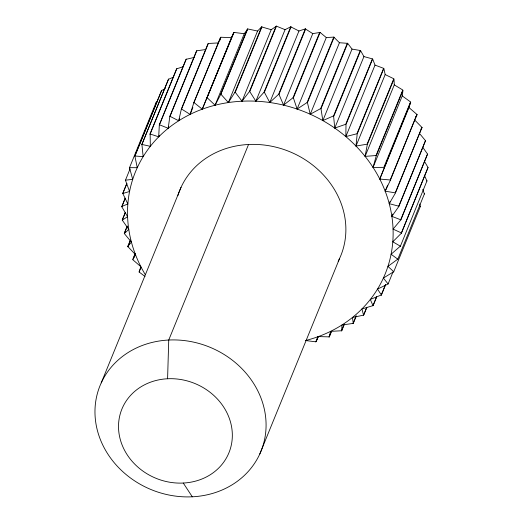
<?xml version="1.0" encoding="UTF-8"?>
<svg xmlns="http://www.w3.org/2000/svg" width="523" height="523" viewBox="0 0 523 523"><rect width="100%" height="100%" fill="white"/><g stroke="black" fill="none" stroke-linecap="round" stroke-linejoin="round"><path stroke-width="0.78" d="M372.696 59.099L375.017 65.094L383.62 68.343L356.921 133.757L345.834 136.608L346.004 124.513L372.605 59.021M145.034 276.484L139.105 272.006L140.87 266.691L132.868 259.787L135.457 254.57L127.762 246.503L131.41 242.097L124.33 233.572L128.776 229.414L122.29 220.163L127.586 216.659L121.787 206.755L125.167 198.152M424.558 161.548L428.036 167.491L401.337 233.238L392.793 241.783L400.317 246.176L391.08 254.263L397.774 259.153L387.929 266.397L393.741 271.699L383.385 278.059L388.105 283.969L377.495 289.114L381.385 294.959L370.317 299.437L372.984 305.661L361.936 308.93L363.544 315.153L352.437 317.474L353.267 323.404L341.937 324.986L341.735 330.745L330.536 331.379L329.32 336.877L318.37 336.583L315.833 341.82L305.563 340.538A134.888 119.538 22.2 0 0 382.346 184.403A134.888 119.538 22.2 0 0 200.891 109.699A134.888 119.538 22.2 0 0 145.211 274.516M428.036 167.491L401.337 233.238M167.589 378.757A57.805 51.228 22.2 0 1 228.165 454.546A57.805 51.228 22.2 0 1 130.528 459.397A57.805 51.228 22.2 0 1 167.589 378.757L168.739 340.028L248.536 144.492M121.794 206.428L127.847 203.97L122.807 193.49L129.56 191.496L125.435 180.2L132.705 179.356L129.501 167.661L137.255 167.7L134.869 155.991L143.145 156.645L141.929 144.44L150.323 146.316L150.147 134.006L158.704 136.83L159.332 124.736L186.031 59.321L194.21 57.438M383.882 68.591L385.17 74.567L393.78 78.757L367.087 144.171L355.986 146.074L357.183 134.006L383.797 68.506M402.233 95.912L402.998 90.283L376.299 155.704L373.049 167.419L383.843 167.36L410.542 101.939L402.233 95.912L373.049 167.419M424.33 175.166L426.971 181.082M159.332 124.736L168.203 128.279L169.864 116.263L196.556 50.842L205.519 49.561M365.093 156.384L367.323 144.44L394.015 79.025L394.277 84.87L365.093 156.384L376.161 155.508M219.804 40.513L220.817 37.238L231.454 37.669L233.99 32.426L244.261 33.714L247.752 28.955L257.558 31.04L261.605 26.889L271.208 29.693L276.458 26.15L285.061 29.674L290.723 26.817L298.96 30.994L305.314 28.883L312.754 33.629L320.083 32.426L326.293 37.558L333.792 37.107L339.434 42.729L347.69 43.337L352.025 49.09L360.38 50.515M169.864 116.263L178.703 120.774L181.396 108.921L208.089 43.501L218.509 42.906M422.787 189.346L424.388 194.053M181.396 108.921L190.104 114.38L193.804 102.796L220.503 37.375M390.302 179.984L379.77 179.062L408.953 107.555L410.66 102.142M379.77 179.062L410.718 102.247M156.083 102.547L157.567 101.436M419.773 204.003L420.315 206.585M129.384 167.968L156.2 102.247M134.869 155.991L161.568 90.571L165.255 88.57M135.026 155.697L161.718 90.283M125.35 180.513L130.037 168.916M141.74 144.708L168.439 79.293L173.701 77.058M141.929 144.44L168.622 79.025M122.853 193.164L126.841 183.39M122.807 193.49L126.795 183.717M149.924 134.254L176.624 68.833L183.468 66.63M150.147 134.006L176.839 68.591M121.787 206.755L125.16 198.485M159.58 124.513L186.28 59.092M122.264 219.83L125.33 212.312M122.29 220.163L125.363 212.645M158.704 136.83L159.319 135.32M170.132 116.067L196.831 50.646M124.258 233.238L127.024 226.472M124.33 233.572L127.396 226.054M168.203 128.279L168.818 126.775M181.69 108.751L208.389 43.337M178.703 120.774L179.624 118.512M127.762 246.503L130.214 240.488M127.867 246.823L130.626 240.057M193.804 102.796L220.817 37.238M190.104 114.38L192.869 107.607M132.724 259.467L135.182 253.452M133.79 257.532L135.326 253.773M194.125 102.658L202.27 109.176L231.454 37.669M202.27 109.176L233.657 32.531M206.958 97.951L233.99 32.426M139.105 272.006L140.948 267.495M101.24 382.869L181.036 187.332M207.291 97.847L215.077 105.221L244.261 33.714M215.077 105.221L220.706 94.441L247.405 29.02M220.706 94.441L247.752 28.955M221.052 94.369L228.374 102.554L257.558 31.04M228.374 102.554L234.905 92.303L261.605 26.889M276.098 26.15L249.399 91.571L242.025 101.201L235.265 92.27L261.958 26.85M242.025 101.201L271.208 29.693M290.723 26.817L264.023 92.238L255.878 101.187L249.759 91.571L276.458 26.15M255.878 101.187L285.061 29.674M305.314 28.883L278.622 94.303L269.776 102.501L264.383 92.27L291.082 26.85M269.776 102.501L298.96 30.994M319.73 32.328L293.03 97.742L283.571 105.136L278.981 94.369L305.674 28.955M283.571 105.136L312.754 33.629M333.792 37.107L307.099 102.521L297.11 109.065L293.383 97.847L320.083 32.426M297.11 109.065L326.293 37.558M347.357 43.167L320.664 108.588L310.25 114.236L307.439 102.658L334.138 37.238M310.25 114.236L339.434 42.729M360.282 50.45L333.582 115.871L322.841 120.597L320.991 108.751L347.69 43.337M322.841 120.597L352.025 49.09M333.89 116.067L360.589 50.646L363.93 56.576L372.409 58.877L345.71 124.291L334.746 128.083L333.582 115.871M334.746 128.083L363.93 56.576M345.834 136.608L375.017 65.094M355.986 146.074L385.17 74.567M376.089 155.416L402.788 89.995L394.277 84.87M259.807 453.964A86.903 77.012 22.2 0 0 168.739 340.028A86.903 77.012 22.2 0 0 113.027 461.253A86.903 77.012 22.2 0 0 259.807 453.964L339.604 258.427M315.833 341.82L317.984 336.557M316.167 341.715L318.317 336.452M414.366 119.682L421.956 127.422L395.257 192.843L385.183 191.189L387.641 185.168M390.256 179.879L416.955 114.465L408.953 107.555M416.955 114.465L390.4 180.2L385.183 191.189M329.006 337.008L331.151 331.745M329.32 336.877L331.471 331.608M398.82 206.206L389.23 203.663L390.151 201.401M389.23 203.663L395.368 193.164L421.956 127.422M341.434 330.915L344.199 324.149M341.735 330.745L344.186 324.731M401.344 232.912L393.054 229.1L400.866 219.837L391.864 216.345L392.786 214.084M398.801 206.095L425.493 140.68L419.426 133.372M352.992 323.6L356.058 316.082M353.267 323.404L356.333 315.885M400.834 219.503L427.526 154.082L422.898 147.479M400.866 219.837L427.526 154.082M363.544 315.153L366.61 307.635M363.792 314.931L366.858 307.413M372.984 305.661L376.665 296.639M373.2 305.412L376.573 297.142M400.272 246.503L427.016 180.755M381.195 295.227L385.49 284.702M381.385 294.959L385.68 284.427M397.696 259.467L424.473 193.739M388.105 283.969L393.015 271.934M393.623 272.006L420.433 206.284M415.537 117.577L417.093 114.779M391.864 216.345L398.866 206.428L425.493 140.68M421.022 129.004L422.061 127.749M234.905 92.303L235.265 92.27M249.399 91.571L249.759 91.571M264.023 92.238L264.383 92.27M278.622 94.303L278.981 94.369M293.03 97.742L293.383 97.847M307.099 102.521L307.439 102.658M320.664 108.588L320.991 108.751M183.266 483.043L192.307 496.804M177.84 195.694A86.903 77.012 22.2 0 1 289.533 151.618A86.903 77.012 22.2 0 1 338.172 261.356"/></g></svg>
